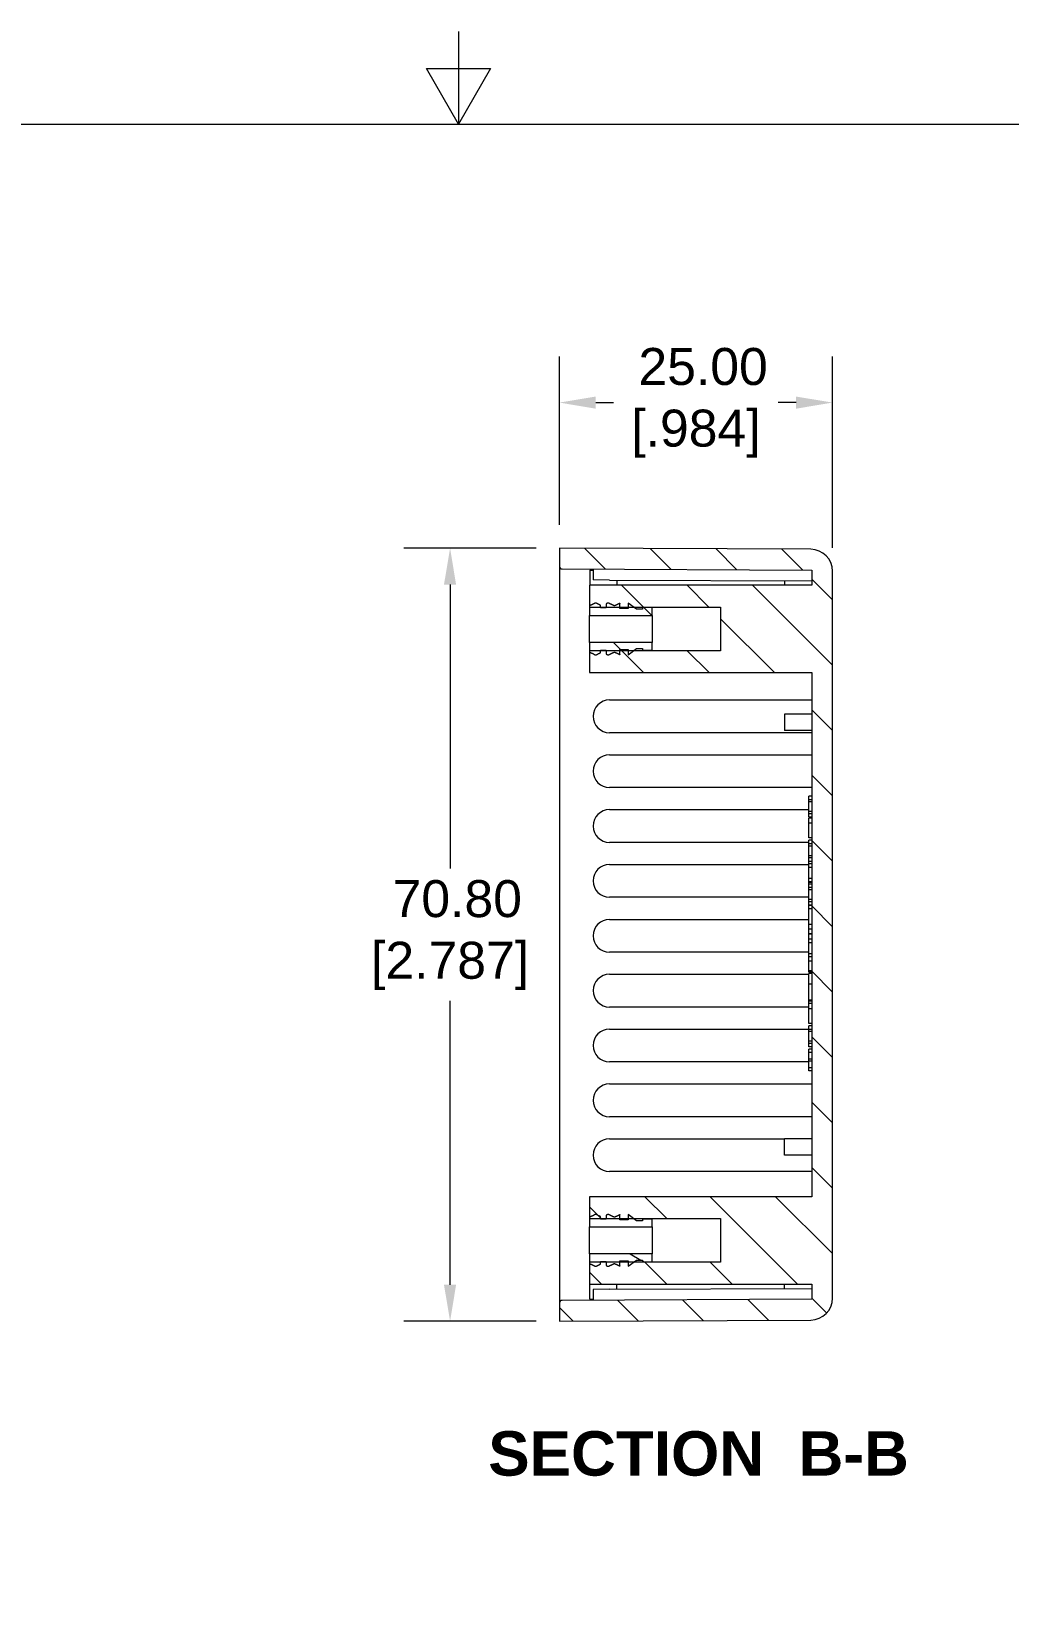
# Model space of a CAD drawing. Header units: millimetres. Extents: x 17 to 728, y 8 to 567.
# Drawn here: x 333.5 to 422.9, y 422.5 to 567.3 of the extents above; entities that cross this region are included whole.
import ezdxf

# ---------------------------------------------------------------- set-up
doc = ezdxf.new("R2010")
doc.units = ezdxf.units.MM
doc.header["$LTSCALE"] = 1.333333
for name, color, linetype, lineweight in [('Dimension (ANSI)', 7, 'Continuous', 9), ('Hatch (ANSI)', 7, 'Continuous', 9), ('Sketch Geometry (ANSI)', 7, 'Continuous', 9), ('Symbol (ANSI)', 7, 'Continuous', 9), ('Visible (ANSI)', 7, 'Continuous', 18)]:
    doc.layers.add(name, color=color, linetype=linetype, lineweight=lineweight)
doc.styles.add('Label Text (ANSI)', font='ARIALBD.TTF')
doc.styles.add('Note Text (ANSI)', font='ARIAL.TTF')
doc.dimstyles.new('Default - mm (ANSI)', dxfattribs={"dimscale": 1.333333, "dimtxt": 2.54, "dimasz": 2.5, "dimexe": 3.175, "dimexo": 1.6002, "dimgap": 0.8, "dimtad": 0, "dimtih": 1, "dimtoh": 1, "dimrnd": 1e-08, "dimzin": 4, "dimdsep": 46, "dimtxsty": 'Note Text (ANSI)', "dimcen": 0.09, "dimdle": 10, "dimclrd": 256, "dimclre": 256, "dimclrt": 256, "dimadec": 1, "dimazin": 0, "dimtfac": 1.2, "dimtofl": 0, "dimtmove": 0, "dimatfit": 3, "dimfxl": 0, "dimtolj": 1, "dimtzin": 0, "dimlwd": -1, "dimlwe": -1, "dimarcsym": 0})
pattern_1 = [(315, (0, 0), (2.99342, 2.99342), [])]

# ---------------------------------------------------------------- blocks, each defined once
blk = doc.blocks.new('*D9')
at = {"layer": 'Defpoints', "color": 0}
for p in [(381.76, 533.29), (381.76, 519.95), (406.76, 517.85)]:
    blk.add_point(p, dxfattribs=at)
at = {"layer": 'Dimension (ANSI)'}
for p, q in [((381.76, 522.09), (381.76, 537.52)), ((406.76, 519.99), (406.76, 537.52)), ((385.09, 533.29), (386.73, 533.29)), ((403.43, 533.29), (401.79, 533.29))]:
    blk.add_line(p, q, dxfattribs=at)
for points in [[(385.09, 533.84), (385.09, 532.73), (381.76, 533.29)], [(403.43, 533.84), (403.43, 532.73), (406.76, 533.29)]]:
    blk.add_solid(points, dxfattribs=at)
at = {"layer": 'Dimension (ANSI)', "insert": (394.26, 538.29), "char_height": 3.387, "attachment_point": 2, "style": 'Note Text (ANSI)'}
blk.add_mtext('\\A1; 25.00\\P[.984]', dxfattribs=at)
blk = doc.blocks.new('*D10')
at = {"layer": 'Defpoints', "color": 0}
for p in [(381.76, 519.95), (371.76, 449.15), (381.76, 449.15)]:
    blk.add_point(p, dxfattribs=at)
at = {"layer": 'Dimension (ANSI)'}
for p, q in [((379.63, 519.95), (367.53, 519.95)), ((371.76, 516.62), (371.76, 490.62)), ((371.76, 452.49), (371.76, 478.49)), ((379.63, 449.15), (367.53, 449.15))]:
    blk.add_line(p, q, dxfattribs=at)
for points in [[(371.2, 516.62), (372.31, 516.62), (371.76, 519.95)], [(371.2, 452.49), (372.31, 452.49), (371.76, 449.15)]]:
    blk.add_solid(points, dxfattribs=at)
at = {"layer": 'Dimension (ANSI)', "insert": (371.76, 489.55), "char_height": 3.387, "attachment_point": 2, "style": 'Note Text (ANSI)'}
blk.add_mtext('\\A1; 70.80\\P[2.787]', dxfattribs=at)
blk = doc.blocks.new('Borders Default Border')
at = {"layer": 'Sketch Geometry (ANSI)', "flags": 128}
for points in [[(279.4, 425.45), (279.4, 419.1), (277.2, 422.91), (281.6, 422.91), (279.4, 419.1)], [(19.05, 12.7), (19.05, 419.1), (539.75, 419.1), (539.75, 12.7), (19.05, 12.7)]]:
    blk.add_lwpolyline(points, dxfattribs=at)

msp = doc.modelspace()

# ---------------------------------------------------------------- hatches: boundary and pattern name
at = {"layer": 'Hatch (ANSI)'}
h = msp.add_hatch(dxfattribs=at)
h.set_pattern_fill('ANSI31', color=256, scale=33.866667, angle=-90, style=0)
h.set_pattern_definition(pattern_1)
edge = h.paths.add_edge_path()
edge.add_ellipse((404.759, 517.854), major_axis=(2, 0), ratio=1, start_angle=0, end_angle=89.75)
edge.add_line((404.768, 519.854), (381.759, 519.955))
edge.add_line((381.759, 519.955), (381.759, 518.304))
edge.add_ellipse((382.009, 518.304), major_axis=(-0.25, 0), ratio=1, start_angle=0, end_angle=89.75)
edge.add_line((382.008, 518.054), (404.859, 517.954))
edge.add_line((404.859, 517.954), (404.859, 516.555))
edge.add_line((404.859, 516.555), (384.509, 516.555))
edge.add_line((384.509, 516.555), (384.509, 514.676))
edge.add_line((384.509, 514.676), (384.509, 514.549))
edge.add_line((384.509, 514.549), (385.525, 514.549))
edge.add_line((385.525, 514.549), (386.033, 514.549))
edge.add_line((386.033, 514.549), (387.303, 514.549))
edge.add_line((387.303, 514.549), (388.065, 514.549))
edge.add_line((388.065, 514.549), (388.573, 514.549))
edge.add_line((388.573, 514.549), (396.509, 514.549))
edge.add_line((396.509, 514.549), (396.509, 510.561))
edge.add_line((396.509, 510.561), (388.573, 510.561))
edge.add_line((388.573, 510.561), (388.065, 510.561))
edge.add_line((388.065, 510.561), (387.303, 510.561))
edge.add_line((387.303, 510.561), (386.033, 510.561))
edge.add_line((386.033, 510.561), (385.525, 510.561))
edge.add_line((385.525, 510.561), (384.509, 510.561))
edge.add_line((384.509, 510.561), (384.509, 510.434))
edge.add_line((384.509, 510.434), (384.509, 508.555))
edge.add_line((384.509, 508.555), (404.859, 508.555))
edge.add_line((404.859, 508.555), (404.859, 460.555))
edge.add_line((404.859, 460.555), (384.509, 460.555))
edge.add_line((384.509, 460.555), (384.509, 458.676))
edge.add_line((384.509, 458.676), (384.509, 458.549))
edge.add_line((384.509, 458.549), (385.525, 458.549))
edge.add_line((385.525, 458.549), (386.033, 458.549))
edge.add_line((386.033, 458.549), (387.303, 458.549))
edge.add_line((387.303, 458.549), (388.065, 458.549))
edge.add_line((388.065, 458.549), (388.573, 458.549))
edge.add_line((388.573, 458.549), (396.509, 458.549))
edge.add_line((396.509, 458.549), (396.509, 454.561))
edge.add_line((396.509, 454.561), (388.573, 454.561))
edge.add_line((388.573, 454.561), (388.065, 454.561))
edge.add_line((388.065, 454.561), (387.303, 454.561))
edge.add_line((387.303, 454.561), (386.033, 454.561))
edge.add_line((386.033, 454.561), (385.525, 454.561))
edge.add_line((385.525, 454.561), (384.509, 454.561))
edge.add_line((384.509, 454.561), (384.509, 454.434))
edge.add_line((384.509, 454.434), (384.509, 452.555))
edge.add_line((384.509, 452.555), (404.859, 452.555))
edge.add_line((404.859, 452.555), (404.859, 451.156))
edge.add_line((404.859, 451.156), (382.008, 451.056))
edge.add_ellipse((382.009, 450.806), major_axis=(-0.001, 0.25), ratio=1, start_angle=0, end_angle=89.75)
edge.add_line((381.759, 450.806), (381.759, 449.155))
edge.add_line((381.759, 449.155), (404.768, 449.255))
edge.add_ellipse((404.759, 451.255), major_axis=(0.009, -2), ratio=1, start_angle=0, end_angle=89.75)
edge.add_line((406.759, 451.255), (406.759, 517.854))
h = msp.add_hatch(dxfattribs=at)
h.set_pattern_fill('ANSI31', color=256, scale=33.866667, angle=-90, style=0)
h.set_pattern_definition(pattern_1)
edge = h.paths.add_edge_path()
edge.add_spline(control_points=[(385.04, 514.93), (384.937, 514.87), (384.832, 514.815), (384.653, 514.734), (384.582, 514.704), (384.509, 514.676)], knot_values=[-0.0588987, -0.0588987, -0.0588987, -0.0588987, -0.0232466, -0.0232466, 0, 0, 0, 0], degree=3, periodic=0)
edge.add_line((384.509, 514.676), (384.509, 514.549))
edge.add_line((384.509, 514.549), (384.509, 513.787))
edge.add_line((384.509, 513.787), (390.25, 513.787))
edge.add_line((390.25, 513.787), (390.25, 514.511))
edge.add_line((390.25, 514.511), (389.361, 514.511))
edge.add_line((389.361, 514.511), (389.361, 514.358))
edge.add_line((389.361, 514.358), (388.827, 514.358))
edge.add_line((388.827, 514.358), (388.573, 514.549))
edge.add_line((388.573, 514.549), (388.065, 514.93))
edge.add_line((388.065, 514.93), (388.065, 514.549))
edge.add_line((388.065, 514.549), (388.065, 514.422))
edge.add_line((388.065, 514.422), (387.303, 514.422))
edge.add_line((387.303, 514.422), (387.303, 514.549))
edge.add_line((387.303, 514.549), (387.303, 514.911))
edge.add_spline(control_points=[(387.303, 514.911), (387.217, 514.862), (387.13, 514.817), (386.963, 514.739), (386.885, 514.706), (386.806, 514.676)], knot_values=[-0.0551203, -0.0551203, -0.0551203, -0.0551203, -0.0254495, -0.0254495, 0, 0, 0, 0], degree=3, periodic=0)
edge.add_spline(control_points=[(386.806, 514.676), (386.699, 514.717), (386.594, 514.763), (386.418, 514.849), (386.346, 514.888), (386.275, 514.93)], knot_values=[-0.0588991, -0.0588991, -0.0588991, -0.0588991, -0.0246339, -0.0246339, 0, 0, 0, 0], degree=3, periodic=0)
edge.add_line((386.275, 514.93), (386.188, 514.93))
edge.add_spline(control_points=[(386.188, 514.93), (386.137, 514.9), (386.086, 514.872), (386.033, 514.845)], knot_values=[-0.0176519, -0.0176519, -0.0176519, -0.0176519, 0, 0, 0, 0], degree=3, periodic=0)
edge.add_line((386.033, 514.845), (386.033, 514.549))
edge.add_line((386.033, 514.549), (386.033, 514.485))
edge.add_line((386.033, 514.485), (385.525, 514.485))
edge.add_line((385.525, 514.485), (385.525, 514.549))
edge.add_line((385.525, 514.549), (385.525, 514.73))
edge.add_spline(control_points=[(385.525, 514.73), (385.389, 514.788), (385.255, 514.855), (385.127, 514.93)], knot_values=[-0.0446613, -0.0446613, -0.0446613, -0.0446613, 0, 0, 0, 0], degree=3, periodic=0)
edge.add_line((385.127, 514.93), (385.04, 514.93))
edge = h.paths.add_edge_path()
edge.add_spline(control_points=[(384.509, 510.434), (384.621, 510.391), (384.731, 510.343), (384.907, 510.255), (384.974, 510.219), (385.04, 510.18)], knot_values=[-0.0588992, -0.0588992, -0.0588992, -0.0588992, -0.0229565, -0.0229565, 0, 0, 0, 0], degree=3, periodic=0)
edge.add_line((385.04, 510.18), (385.127, 510.18))
edge.add_spline(control_points=[(385.127, 510.18), (385.255, 510.255), (385.389, 510.322), (385.525, 510.38)], knot_values=[-0.0446488, -0.0446488, -0.0446488, -0.0446488, 0, 0, 0, 0], degree=3, periodic=0)
edge.add_line((385.525, 510.38), (385.525, 510.561))
edge.add_line((385.525, 510.561), (385.525, 510.624))
edge.add_line((385.525, 510.624), (386.033, 510.624))
edge.add_line((386.033, 510.624), (386.033, 510.561))
edge.add_line((386.033, 510.561), (386.033, 510.265))
edge.add_spline(control_points=[(386.033, 510.265), (386.086, 510.238), (386.137, 510.21), (386.188, 510.18)], knot_values=[-0.0176522, -0.0176522, -0.0176522, -0.0176522, 0, 0, 0, 0], degree=3, periodic=0)
edge.add_line((386.188, 510.18), (386.275, 510.18))
edge.add_spline(control_points=[(386.275, 510.18), (386.371, 510.236), (386.47, 510.288), (386.648, 510.37), (386.726, 510.403), (386.806, 510.434)], knot_values=[-0.058896, -0.058896, -0.058896, -0.058896, -0.0254495, -0.0254495, 0, 0, 0, 0], degree=3, periodic=0)
edge.add_spline(control_points=[(386.806, 510.434), (386.9, 510.397), (386.993, 510.357), (387.159, 510.278), (387.232, 510.24), (387.303, 510.199)], knot_values=[-0.0551246, -0.0551246, -0.0551246, -0.0551246, -0.0247734, -0.0247734, 0, 0, 0, 0], degree=3, periodic=0)
edge.add_line((387.303, 510.199), (387.303, 510.561))
edge.add_line((387.303, 510.561), (387.303, 510.688))
edge.add_line((387.303, 510.688), (388.065, 510.688))
edge.add_line((388.065, 510.688), (388.065, 510.561))
edge.add_line((388.065, 510.561), (388.065, 510.18))
edge.add_line((388.065, 510.18), (388.573, 510.561))
edge.add_line((388.573, 510.561), (388.827, 510.751))
edge.add_line((388.827, 510.751), (389.361, 510.751))
edge.add_line((389.361, 510.751), (389.361, 510.599))
edge.add_line((389.361, 510.599), (390.25, 510.599))
edge.add_line((390.25, 510.599), (390.25, 511.323))
edge.add_line((390.25, 511.323), (384.509, 511.323))
edge.add_line((384.509, 511.323), (384.509, 510.561))
edge.add_line((384.509, 510.561), (384.509, 510.434))
h = msp.add_hatch(dxfattribs=at)
h.set_pattern_fill('ANSI31', color=256, scale=33.866667, angle=-75, style=0)
h.set_pattern_definition([(330, (0, 0), (2.116667, 3.666174), [])])
edge = h.paths.add_edge_path()
edge.add_spline(control_points=[(385.04, 458.93), (384.937, 458.87), (384.832, 458.815), (384.653, 458.734), (384.582, 458.704), (384.509, 458.676)], knot_values=[-0.0588987, -0.0588987, -0.0588987, -0.0588987, -0.0232466, -0.0232466, 0, 0, 0, 0], degree=3, periodic=0)
edge.add_line((384.509, 458.676), (384.509, 458.549))
edge.add_line((384.509, 458.549), (384.509, 457.787))
edge.add_line((384.509, 457.787), (390.25, 457.787))
edge.add_line((390.25, 457.787), (390.25, 458.511))
edge.add_line((390.25, 458.511), (389.361, 458.511))
edge.add_line((389.361, 458.511), (389.361, 458.358))
edge.add_line((389.361, 458.358), (388.827, 458.358))
edge.add_line((388.827, 458.358), (388.573, 458.549))
edge.add_line((388.573, 458.549), (388.065, 458.93))
edge.add_line((388.065, 458.93), (388.065, 458.549))
edge.add_line((388.065, 458.549), (388.065, 458.422))
edge.add_line((388.065, 458.422), (387.303, 458.422))
edge.add_line((387.303, 458.422), (387.303, 458.549))
edge.add_line((387.303, 458.549), (387.303, 458.911))
edge.add_spline(control_points=[(387.303, 458.911), (387.217, 458.862), (387.13, 458.817), (386.963, 458.739), (386.885, 458.706), (386.806, 458.676)], knot_values=[-0.0551203, -0.0551203, -0.0551203, -0.0551203, -0.0254495, -0.0254495, 0, 0, 0, 0], degree=3, periodic=0)
edge.add_spline(control_points=[(386.806, 458.676), (386.699, 458.717), (386.594, 458.763), (386.418, 458.849), (386.346, 458.888), (386.275, 458.93)], knot_values=[-0.0588991, -0.0588991, -0.0588991, -0.0588991, -0.0246339, -0.0246339, 0, 0, 0, 0], degree=3, periodic=0)
edge.add_line((386.275, 458.93), (386.188, 458.93))
edge.add_spline(control_points=[(386.188, 458.93), (386.137, 458.9), (386.086, 458.872), (386.033, 458.845)], knot_values=[-0.0176519, -0.0176519, -0.0176519, -0.0176519, 0, 0, 0, 0], degree=3, periodic=0)
edge.add_line((386.033, 458.845), (386.033, 458.549))
edge.add_line((386.033, 458.549), (386.033, 458.485))
edge.add_line((386.033, 458.485), (385.525, 458.485))
edge.add_line((385.525, 458.485), (385.525, 458.549))
edge.add_line((385.525, 458.549), (385.525, 458.73))
edge.add_spline(control_points=[(385.525, 458.73), (385.389, 458.788), (385.255, 458.855), (385.127, 458.93)], knot_values=[-0.0446613, -0.0446613, -0.0446613, -0.0446613, 0, 0, 0, 0], degree=3, periodic=0)
edge.add_line((385.127, 458.93), (385.04, 458.93))
edge = h.paths.add_edge_path()
edge.add_spline(control_points=[(384.509, 454.434), (384.621, 454.391), (384.731, 454.343), (384.907, 454.255), (384.974, 454.219), (385.04, 454.18)], knot_values=[-0.0588992, -0.0588992, -0.0588992, -0.0588992, -0.0229565, -0.0229565, 0, 0, 0, 0], degree=3, periodic=0)
edge.add_line((385.04, 454.18), (385.127, 454.18))
edge.add_spline(control_points=[(385.127, 454.18), (385.255, 454.255), (385.389, 454.322), (385.525, 454.38)], knot_values=[-0.0446488, -0.0446488, -0.0446488, -0.0446488, 0, 0, 0, 0], degree=3, periodic=0)
edge.add_line((385.525, 454.38), (385.525, 454.561))
edge.add_line((385.525, 454.561), (385.525, 454.624))
edge.add_line((385.525, 454.624), (386.033, 454.624))
edge.add_line((386.033, 454.624), (386.033, 454.561))
edge.add_line((386.033, 454.561), (386.033, 454.265))
edge.add_spline(control_points=[(386.033, 454.265), (386.086, 454.238), (386.137, 454.21), (386.188, 454.18)], knot_values=[-0.0176522, -0.0176522, -0.0176522, -0.0176522, 0, 0, 0, 0], degree=3, periodic=0)
edge.add_line((386.188, 454.18), (386.275, 454.18))
edge.add_spline(control_points=[(386.275, 454.18), (386.371, 454.236), (386.47, 454.288), (386.648, 454.37), (386.726, 454.403), (386.806, 454.434)], knot_values=[-0.058896, -0.058896, -0.058896, -0.058896, -0.0254495, -0.0254495, 0, 0, 0, 0], degree=3, periodic=0)
edge.add_spline(control_points=[(386.806, 454.434), (386.9, 454.397), (386.993, 454.357), (387.159, 454.278), (387.232, 454.24), (387.303, 454.199)], knot_values=[-0.0551246, -0.0551246, -0.0551246, -0.0551246, -0.0247734, -0.0247734, 0, 0, 0, 0], degree=3, periodic=0)
edge.add_line((387.303, 454.199), (387.303, 454.561))
edge.add_line((387.303, 454.561), (387.303, 454.688))
edge.add_line((387.303, 454.688), (388.065, 454.688))
edge.add_line((388.065, 454.688), (388.065, 454.561))
edge.add_line((388.065, 454.561), (388.065, 454.18))
edge.add_line((388.065, 454.18), (388.573, 454.561))
edge.add_line((388.573, 454.561), (388.827, 454.751))
edge.add_line((388.827, 454.751), (389.361, 454.751))
edge.add_line((389.361, 454.751), (389.361, 454.599))
edge.add_line((389.361, 454.599), (390.25, 454.599))
edge.add_line((390.25, 454.599), (390.25, 455.323))
edge.add_line((390.25, 455.323), (384.509, 455.323))
edge.add_line((384.509, 455.323), (384.509, 454.561))
edge.add_line((384.509, 454.561), (384.509, 454.434))

# ---------------------------------------------------------------- linework, layer by layer
at = {"layer": 'Visible (ANSI)'}
for p, q in [((404.768, 519.854), (381.759, 519.955)), ((381.759, 519.955), (381.759, 518.304)), ((381.759, 518.304), (381.759, 450.806)), ((382.008, 518.054), (404.859, 517.954)), ((384.559, 517.954), (384.859, 517.954)), ((384.559, 517.954), (384.559, 516.555)), ((384.859, 518.041), (384.855, 517.041)), ((386.355, 517.035), (384.855, 517.041)), ((386.355, 517.035), (404.859, 516.954)), ((387.009, 517.032), (387.009, 516.555)), ((402.359, 516.965), (402.359, 516.555)), ((404.859, 517.954), (404.859, 516.555)), ((406.759, 451.255), (406.759, 517.854)), ((404.859, 516.555), (384.509, 516.555)), ((384.509, 516.555), (384.509, 514.549)), ((384.509, 514.676), (384.509, 513.787)), ((384.509, 514.549), (396.509, 514.549)), ((385.127, 514.93), (385.04, 514.93)), ((385.525, 514.485), (385.525, 514.73)), ((386.033, 514.485), (385.525, 514.485)), ((386.033, 514.845), (386.033, 514.485)), ((386.275, 514.93), (386.188, 514.93)), ((387.303, 514.422), (387.303, 514.911)), ((388.065, 514.422), (387.303, 514.422)), ((388.827, 514.358), (388.065, 514.93)), ((388.065, 514.93), (388.065, 514.422)), ((389.361, 514.358), (388.827, 514.358)), ((390.25, 514.511), (389.361, 514.511)), ((389.361, 514.511), (389.361, 514.358)), ((390.25, 513.787), (390.25, 514.511)), ((396.509, 514.549), (396.509, 510.561)), ((384.509, 513.787), (390.25, 513.787)), ((384.509, 511.323), (384.509, 513.787)), ((390.25, 513.787), (390.25, 511.323)), ((390.25, 511.323), (384.509, 511.323)), ((384.509, 511.323), (384.509, 510.434)), ((390.25, 510.599), (390.25, 511.323)), ((396.509, 510.561), (384.509, 510.561)), ((384.509, 510.561), (384.509, 508.555)), ((385.04, 510.18), (385.127, 510.18)), ((385.525, 510.38), (385.525, 510.624)), ((385.525, 510.624), (386.033, 510.624)), ((386.033, 510.624), (386.033, 510.265)), ((386.188, 510.18), (386.275, 510.18)), ((387.303, 510.199), (387.303, 510.688)), ((387.303, 510.688), (388.065, 510.688)), ((388.065, 510.18), (388.827, 510.751)), ((388.065, 510.688), (388.065, 510.18)), ((388.827, 510.751), (389.361, 510.751)), ((389.361, 510.751), (389.361, 510.599)), ((389.361, 510.599), (390.25, 510.599)), ((384.509, 508.555), (404.859, 508.555)), ((404.859, 508.555), (404.859, 460.555)), ((386.355, 506.055), (404.859, 506.055)), ((402.359, 504.755), (402.359, 503.255)), ((404.859, 504.755), (402.359, 504.755)), ((404.859, 503.055), (386.355, 503.055)), ((404.859, 503.255), (402.359, 503.255)), ((386.355, 501.03), (404.859, 501.03)), ((404.859, 498.03), (386.355, 498.03)), ((404.609, 496.918), (404.609, 497.24)), ((404.859, 497.24), (404.609, 497.24)), ((404.609, 496.709), (404.609, 496.918)), ((404.859, 496.918), (404.609, 496.918)), ((404.609, 495.831), (404.609, 496.709)), ((404.859, 496.709), (404.609, 496.709)), ((386.355, 496.005), (404.609, 496.005)), ((404.609, 495.622), (404.609, 495.831)), ((404.859, 495.831), (404.609, 495.831)), ((404.609, 495.313), (404.609, 495.622)), ((404.859, 495.622), (404.609, 495.622)), ((404.859, 495.313), (404.609, 495.313)), ((404.609, 494.759), (404.609, 495.229)), ((404.859, 495.229), (404.609, 495.229)), ((404.609, 493.945), (404.609, 494.759)), ((404.859, 494.759), (404.609, 494.759)), ((404.609, 493.416), (404.609, 493.945)), ((404.609, 493.005), (386.355, 493.005)), ((404.859, 493.416), (404.609, 493.416)), ((404.609, 492.875), (404.609, 493.198)), ((404.859, 493.198), (404.609, 493.198)), ((404.609, 492.666), (404.609, 492.875)), ((404.859, 492.875), (404.609, 492.875)), ((404.609, 491.788), (404.609, 492.666)), ((404.859, 492.666), (404.609, 492.666)), ((386.355, 490.98), (404.609, 490.98)), ((404.609, 491.58), (404.609, 491.788)), ((404.859, 491.788), (404.609, 491.788)), ((404.609, 491.27), (404.609, 491.58)), ((404.859, 491.58), (404.609, 491.58)), ((404.609, 491.052), (404.609, 491.27)), ((404.859, 491.27), (404.609, 491.27)), ((404.609, 490.709), (404.609, 491.052)), ((404.859, 491.052), (404.609, 491.052)), ((404.609, 489.692), (404.609, 490.709)), ((404.859, 490.709), (404.609, 490.709)), ((404.609, 489.406), (404.609, 489.692)), ((404.859, 489.692), (404.609, 489.692)), ((404.609, 489.336), (404.609, 489.406)), ((404.859, 489.406), (404.609, 489.406)), ((404.609, 487.98), (386.355, 487.98)), ((404.609, 489.188), (404.609, 489.336)), ((404.859, 489.336), (404.609, 489.336)), ((404.609, 488.866), (404.609, 489.188)), ((404.859, 489.188), (404.609, 489.188)), ((404.609, 488.657), (404.609, 488.866)), ((404.859, 488.866), (404.609, 488.866)), ((404.609, 487.779), (404.609, 488.657)), ((404.859, 488.657), (404.609, 488.657)), ((404.609, 487.571), (404.609, 487.779)), ((404.859, 487.779), (404.609, 487.779)), ((404.609, 487.261), (404.609, 487.571)), ((404.859, 487.571), (404.609, 487.571)), ((404.609, 487.224), (404.609, 487.261)), ((404.859, 487.261), (404.609, 487.261)), ((404.609, 486.918), (404.609, 487.224)), ((404.859, 487.224), (404.609, 487.224)), ((404.609, 486.508), (404.609, 486.918)), ((404.859, 486.918), (404.609, 486.918)), ((404.609, 485.768), (404.609, 486.508)), ((386.355, 485.955), (404.609, 485.955)), ((404.609, 485.479), (404.609, 485.768)), ((404.609, 485.067), (404.609, 485.479)), ((404.859, 485.479), (404.609, 485.479)), ((404.609, 484.623), (404.609, 485.067)), ((404.859, 485.067), (404.609, 485.067)), ((404.609, 484.588), (404.609, 484.623)), ((404.859, 484.623), (404.609, 484.623)), ((404.609, 484.335), (404.609, 484.588)), ((404.859, 484.588), (404.609, 484.588)), ((404.609, 484.156), (404.609, 484.335)), ((404.609, 483.813), (404.609, 484.156)), ((404.859, 484.156), (404.609, 484.156)), ((404.609, 482.795), (404.609, 483.813)), ((404.859, 483.813), (404.609, 483.813)), ((404.609, 482.955), (386.355, 482.955)), ((404.609, 482.51), (404.609, 482.795)), ((404.859, 482.795), (404.609, 482.795)), ((404.609, 482.132), (404.609, 482.51)), ((404.859, 482.51), (404.609, 482.51)), ((386.355, 480.93), (404.609, 480.93)), ((404.609, 481.241), (404.609, 482.132)), ((404.859, 482.132), (404.609, 482.132)), ((404.609, 481.119), (404.609, 481.241)), ((404.859, 481.241), (404.609, 481.241)), ((404.859, 481.119), (404.609, 481.119)), ((404.609, 480.007), (404.609, 481.012)), ((404.859, 481.012), (404.609, 481.012)), ((404.609, 478.568), (404.609, 480.007)), ((404.859, 480.007), (404.609, 480.007)), ((404.609, 477.93), (386.355, 477.93)), ((404.609, 478.45), (404.609, 478.568)), ((404.859, 478.568), (404.609, 478.568)), ((404.609, 478.236), (404.609, 478.45)), ((404.859, 478.45), (404.609, 478.45)), ((404.609, 477.767), (404.609, 478.236)), ((404.859, 478.236), (404.609, 478.236)), ((404.609, 476.952), (404.609, 477.767)), ((404.859, 477.767), (404.609, 477.767)), ((404.609, 476.423), (404.609, 476.952)), ((404.859, 476.423), (404.609, 476.423)), ((386.355, 475.905), (404.609, 475.905)), ((404.609, 475.882), (404.609, 476.205)), ((404.859, 476.205), (404.609, 476.205)), ((404.609, 475.674), (404.609, 475.882)), ((404.859, 475.882), (404.609, 475.882)), ((404.609, 474.796), (404.609, 475.674)), ((404.859, 475.674), (404.609, 475.674)), ((404.609, 474.587), (404.609, 474.796)), ((404.859, 474.796), (404.609, 474.796)), ((404.609, 474.278), (404.609, 474.587)), ((404.859, 474.587), (404.609, 474.587)), ((404.859, 474.278), (404.609, 474.278)), ((404.609, 473.754), (404.609, 474.059)), ((404.859, 474.059), (404.609, 474.059)), ((404.609, 473.154), (404.609, 473.754)), ((404.859, 473.754), (404.609, 473.754)), ((404.609, 472.905), (386.355, 472.905)), ((404.609, 472.967), (404.609, 473.154)), ((404.859, 473.154), (404.609, 473.154)), ((404.609, 472.373), (404.609, 472.967)), ((404.859, 472.967), (404.609, 472.967)), ((404.609, 472.088), (404.609, 472.373)), ((404.859, 472.373), (404.609, 472.373)), ((404.859, 472.088), (404.609, 472.088)), ((386.355, 470.88), (404.859, 470.88)), ((404.859, 467.88), (386.355, 467.88)), ((386.355, 465.855), (402.359, 465.855)), ((404.859, 465.855), (402.359, 465.855)), ((402.359, 464.355), (402.359, 465.855)), ((404.859, 464.355), (402.359, 464.355)), ((404.859, 462.855), (386.355, 462.855)), ((404.859, 460.555), (384.509, 460.555)), ((384.509, 460.555), (384.509, 458.549)), ((384.509, 458.676), (384.509, 457.787)), ((384.509, 458.549), (396.509, 458.549)), ((384.509, 457.787), (390.25, 457.787)), ((384.509, 455.323), (384.509, 457.787)), ((385.127, 458.93), (385.04, 458.93)), ((385.525, 458.485), (385.525, 458.73)), ((386.033, 458.485), (385.525, 458.485)), ((386.033, 458.845), (386.033, 458.485)), ((386.275, 458.93), (386.188, 458.93)), ((387.303, 458.422), (387.303, 458.911)), ((388.065, 458.422), (387.303, 458.422)), ((388.827, 458.358), (388.065, 458.93)), ((388.065, 458.93), (388.065, 458.422)), ((389.361, 458.358), (388.827, 458.358)), ((390.25, 458.511), (389.361, 458.511)), ((389.361, 458.511), (389.361, 458.358)), ((390.25, 457.787), (390.25, 458.511)), ((390.25, 457.787), (390.25, 455.323)), ((396.509, 458.549), (396.509, 454.561)), ((390.25, 455.323), (384.509, 455.323)), ((384.509, 455.323), (384.509, 454.434)), ((385.525, 454.38), (385.525, 454.624)), ((385.525, 454.624), (386.033, 454.624)), ((386.033, 454.624), (386.033, 454.265)), ((387.303, 454.199), (387.303, 454.688)), ((387.303, 454.688), (388.065, 454.688)), ((388.065, 454.18), (388.827, 454.751)), ((388.065, 454.688), (388.065, 454.18)), ((388.827, 454.751), (389.361, 454.751)), ((389.361, 454.751), (389.361, 454.599)), ((390.25, 454.599), (390.25, 455.323)), ((396.509, 454.561), (384.509, 454.561)), ((384.509, 454.561), (384.509, 452.555)), ((385.04, 454.18), (385.127, 454.18)), ((386.188, 454.18), (386.275, 454.18)), ((389.361, 454.599), (390.25, 454.599)), ((384.509, 452.555), (404.859, 452.555)), ((384.559, 451.156), (384.559, 452.555)), ((386.355, 452.075), (384.855, 452.068)), ((384.855, 452.068), (384.859, 451.068)), ((386.355, 452.075), (404.859, 452.156)), ((387.009, 452.078), (387.009, 452.555)), ((402.359, 452.145), (402.359, 452.555)), ((404.859, 452.555), (404.859, 451.156)), ((381.759, 450.806), (381.759, 449.155)), ((404.859, 451.156), (382.008, 451.056)), ((384.559, 451.156), (384.859, 451.156)), ((381.759, 449.155), (404.768, 449.255))]:
    msp.add_line(p, q, dxfattribs=at)
at = {"layer": 'Visible (ANSI)', "flags": 128}
for points in [[(385.04, 514.93), (385.019, 514.917), (384.997, 514.905), (384.976, 514.893), (384.954, 514.881), (384.933, 514.87), (384.911, 514.858), (384.89, 514.847), (384.868, 514.836), (384.846, 514.824), (384.824, 514.814), (384.802, 514.803), (384.78, 514.792), (384.758, 514.782), (384.735, 514.771), (384.713, 514.761), (384.691, 514.751), (384.668, 514.741), (384.646, 514.731), (384.623, 514.722), (384.601, 514.712), (384.578, 514.703), (384.555, 514.694), (384.532, 514.685), (384.509, 514.676)], [(385.525, 514.73), (385.508, 514.737), (385.491, 514.744), (385.474, 514.752), (385.457, 514.76), (385.44, 514.767), (385.424, 514.775), (385.407, 514.783), (385.39, 514.791), (385.373, 514.799), (385.356, 514.807), (385.34, 514.815), (385.323, 514.823), (385.306, 514.832), (385.29, 514.84), (385.273, 514.849), (385.257, 514.857), (385.241, 514.866), (385.224, 514.875), (385.208, 514.884), (385.192, 514.893), (385.175, 514.902), (385.159, 514.911), (385.143, 514.92), (385.127, 514.93)], [(386.188, 514.93), (386.182, 514.926), (386.175, 514.922), (386.169, 514.919), (386.163, 514.915), (386.156, 514.911), (386.15, 514.908), (386.143, 514.904), (386.137, 514.9), (386.131, 514.897), (386.124, 514.893), (386.118, 514.89), (386.111, 514.886), (386.105, 514.883), (386.098, 514.879), (386.092, 514.876), (386.085, 514.872), (386.079, 514.869), (386.072, 514.865), (386.066, 514.862), (386.059, 514.858), (386.053, 514.855), (386.046, 514.851), (386.04, 514.848), (386.033, 514.845)], [(386.806, 514.676), (386.783, 514.685), (386.76, 514.694), (386.737, 514.703), (386.714, 514.712), (386.692, 514.722), (386.669, 514.731), (386.647, 514.741), (386.624, 514.751), (386.602, 514.761), (386.58, 514.771), (386.557, 514.782), (386.535, 514.792), (386.513, 514.803), (386.491, 514.814), (386.469, 514.824), (386.447, 514.836), (386.425, 514.847), (386.404, 514.858), (386.382, 514.87), (386.36, 514.881), (386.339, 514.893), (386.318, 514.905), (386.296, 514.917), (386.275, 514.93)], [(387.303, 514.911), (387.283, 514.9), (387.263, 514.888), (387.243, 514.877), (387.223, 514.866), (387.203, 514.856), (387.182, 514.845), (387.162, 514.835), (387.141, 514.824), (387.121, 514.814), (387.1, 514.804), (387.08, 514.794), (387.059, 514.784), (387.038, 514.774), (387.017, 514.765), (386.996, 514.755), (386.975, 514.746), (386.954, 514.737), (386.933, 514.728), (386.912, 514.719), (386.891, 514.71), (386.87, 514.701), (386.848, 514.693), (386.827, 514.684), (386.806, 514.676)], [(384.509, 510.434), (384.532, 510.425), (384.555, 510.416), (384.578, 510.407), (384.6, 510.397), (384.623, 510.388), (384.646, 510.378), (384.668, 510.369), (384.691, 510.359), (384.713, 510.349), (384.735, 510.338), (384.758, 510.328), (384.78, 510.318), (384.802, 510.307), (384.824, 510.296), (384.846, 510.285), (384.868, 510.274), (384.89, 510.263), (384.911, 510.252), (384.933, 510.24), (384.954, 510.228), (384.976, 510.216), (384.997, 510.204), (385.019, 510.192), (385.04, 510.18)], [(385.127, 510.18), (385.143, 510.189), (385.159, 510.199), (385.175, 510.208), (385.192, 510.217), (385.208, 510.226), (385.224, 510.235), (385.241, 510.244), (385.257, 510.252), (385.273, 510.261), (385.29, 510.269), (385.306, 510.278), (385.323, 510.286), (385.34, 510.295), (385.356, 510.303), (385.373, 510.311), (385.39, 510.319), (385.407, 510.327), (385.424, 510.335), (385.44, 510.342), (385.457, 510.35), (385.474, 510.358), (385.491, 510.365), (385.508, 510.373), (385.525, 510.38)], [(386.033, 510.265), (386.04, 510.262), (386.046, 510.258), (386.053, 510.255), (386.059, 510.251), (386.066, 510.248), (386.072, 510.245), (386.079, 510.241), (386.085, 510.238), (386.092, 510.234), (386.098, 510.231), (386.105, 510.227), (386.111, 510.224), (386.118, 510.22), (386.124, 510.216), (386.131, 510.213), (386.137, 510.209), (386.143, 510.206), (386.15, 510.202), (386.156, 510.198), (386.163, 510.195), (386.169, 510.191), (386.175, 510.187), (386.182, 510.184), (386.188, 510.18)], [(386.275, 510.18), (386.296, 510.192), (386.318, 510.204), (386.339, 510.216), (386.36, 510.228), (386.382, 510.24), (386.404, 510.252), (386.425, 510.263), (386.447, 510.274), (386.469, 510.285), (386.491, 510.296), (386.513, 510.307), (386.535, 510.318), (386.557, 510.328), (386.58, 510.338), (386.602, 510.349), (386.624, 510.359), (386.647, 510.369), (386.669, 510.378), (386.692, 510.388), (386.714, 510.397), (386.737, 510.407), (386.76, 510.416), (386.783, 510.425), (386.806, 510.434)], [(386.806, 510.434), (386.827, 510.426), (386.848, 510.417), (386.87, 510.409), (386.891, 510.4), (386.912, 510.391), (386.933, 510.382), (386.954, 510.373), (386.975, 510.364), (386.996, 510.354), (387.017, 510.345), (387.038, 510.335), (387.059, 510.326), (387.08, 510.316), (387.1, 510.306), (387.121, 510.296), (387.141, 510.285), (387.162, 510.275), (387.182, 510.265), (387.203, 510.254), (387.223, 510.243), (387.243, 510.232), (387.263, 510.221), (387.283, 510.21), (387.303, 510.199)], [(385.04, 458.93), (385.019, 458.917), (384.997, 458.905), (384.976, 458.893), (384.954, 458.881), (384.933, 458.87), (384.911, 458.858), (384.89, 458.847), (384.868, 458.836), (384.846, 458.824), (384.824, 458.814), (384.802, 458.803), (384.78, 458.792), (384.758, 458.782), (384.735, 458.771), (384.713, 458.761), (384.691, 458.751), (384.668, 458.741), (384.646, 458.731), (384.623, 458.722), (384.601, 458.712), (384.578, 458.703), (384.555, 458.694), (384.532, 458.685), (384.509, 458.676)], [(385.525, 458.73), (385.508, 458.737), (385.491, 458.744), (385.474, 458.752), (385.457, 458.76), (385.44, 458.767), (385.424, 458.775), (385.407, 458.783), (385.39, 458.791), (385.373, 458.799), (385.356, 458.807), (385.34, 458.815), (385.323, 458.823), (385.306, 458.832), (385.29, 458.84), (385.273, 458.849), (385.257, 458.857), (385.241, 458.866), (385.224, 458.875), (385.208, 458.884), (385.192, 458.893), (385.175, 458.902), (385.159, 458.911), (385.143, 458.92), (385.127, 458.93)], [(386.188, 458.93), (386.182, 458.926), (386.175, 458.922), (386.169, 458.919), (386.163, 458.915), (386.156, 458.911), (386.15, 458.908), (386.143, 458.904), (386.137, 458.9), (386.131, 458.897), (386.124, 458.893), (386.118, 458.89), (386.111, 458.886), (386.105, 458.883), (386.098, 458.879), (386.092, 458.876), (386.085, 458.872), (386.079, 458.869), (386.072, 458.865), (386.066, 458.862), (386.059, 458.858), (386.053, 458.855), (386.046, 458.851), (386.04, 458.848), (386.033, 458.845)], [(386.806, 458.676), (386.783, 458.685), (386.76, 458.694), (386.737, 458.703), (386.714, 458.712), (386.692, 458.722), (386.669, 458.731), (386.647, 458.741), (386.624, 458.751), (386.602, 458.761), (386.58, 458.771), (386.557, 458.782), (386.535, 458.792), (386.513, 458.803), (386.491, 458.814), (386.469, 458.824), (386.447, 458.836), (386.425, 458.847), (386.404, 458.858), (386.382, 458.87), (386.36, 458.881), (386.339, 458.893), (386.318, 458.905), (386.296, 458.917), (386.275, 458.93)], [(387.303, 458.911), (387.283, 458.9), (387.263, 458.888), (387.243, 458.877), (387.223, 458.866), (387.203, 458.856), (387.182, 458.845), (387.162, 458.835), (387.141, 458.824), (387.121, 458.814), (387.1, 458.804), (387.08, 458.794), (387.059, 458.784), (387.038, 458.774), (387.017, 458.765), (386.996, 458.755), (386.975, 458.746), (386.954, 458.737), (386.933, 458.728), (386.912, 458.719), (386.891, 458.71), (386.87, 458.701), (386.848, 458.693), (386.827, 458.684), (386.806, 458.676)], [(384.509, 454.434), (384.532, 454.425), (384.555, 454.416), (384.578, 454.407), (384.6, 454.397), (384.623, 454.388), (384.646, 454.378), (384.668, 454.369), (384.691, 454.359), (384.713, 454.349), (384.735, 454.338), (384.758, 454.328), (384.78, 454.318), (384.802, 454.307), (384.824, 454.296), (384.846, 454.285), (384.868, 454.274), (384.89, 454.263), (384.911, 454.252), (384.933, 454.24), (384.954, 454.228), (384.976, 454.216), (384.997, 454.204), (385.019, 454.192), (385.04, 454.18)], [(385.127, 454.18), (385.143, 454.189), (385.159, 454.199), (385.175, 454.208), (385.192, 454.217), (385.208, 454.226), (385.224, 454.235), (385.241, 454.244), (385.257, 454.252), (385.273, 454.261), (385.29, 454.269), (385.306, 454.278), (385.323, 454.286), (385.34, 454.295), (385.356, 454.303), (385.373, 454.311), (385.39, 454.319), (385.407, 454.327), (385.424, 454.335), (385.44, 454.342), (385.457, 454.35), (385.474, 454.358), (385.491, 454.365), (385.508, 454.373), (385.525, 454.38)], [(386.033, 454.265), (386.04, 454.262), (386.046, 454.258), (386.053, 454.255), (386.059, 454.251), (386.066, 454.248), (386.072, 454.245), (386.079, 454.241), (386.085, 454.238), (386.092, 454.234), (386.098, 454.231), (386.105, 454.227), (386.111, 454.224), (386.118, 454.22), (386.124, 454.216), (386.131, 454.213), (386.137, 454.209), (386.143, 454.206), (386.15, 454.202), (386.156, 454.198), (386.163, 454.195), (386.169, 454.191), (386.175, 454.187), (386.182, 454.184), (386.188, 454.18)], [(386.275, 454.18), (386.296, 454.192), (386.318, 454.204), (386.339, 454.216), (386.36, 454.228), (386.382, 454.24), (386.404, 454.252), (386.425, 454.263), (386.447, 454.274), (386.469, 454.285), (386.491, 454.296), (386.513, 454.307), (386.535, 454.318), (386.557, 454.328), (386.58, 454.338), (386.602, 454.349), (386.624, 454.359), (386.647, 454.369), (386.669, 454.378), (386.692, 454.388), (386.714, 454.397), (386.737, 454.407), (386.76, 454.416), (386.783, 454.425), (386.806, 454.434)], [(386.806, 454.434), (386.827, 454.426), (386.848, 454.417), (386.87, 454.409), (386.891, 454.4), (386.912, 454.391), (386.933, 454.382), (386.954, 454.373), (386.975, 454.364), (386.996, 454.354), (387.017, 454.345), (387.038, 454.335), (387.059, 454.326), (387.08, 454.316), (387.1, 454.306), (387.121, 454.296), (387.141, 454.285), (387.162, 454.275), (387.182, 454.265), (387.203, 454.254), (387.223, 454.243), (387.243, 454.232), (387.263, 454.221), (387.283, 454.21), (387.303, 454.199)]]:
    msp.add_lwpolyline(points, dxfattribs=at)
at = {"layer": 'Visible (ANSI)'}
for centre, radius, start, end in [((404.759, 517.854), 2, 0, 89.75), ((382.009, 518.304), 0.25, 180, 269.75), ((382.009, 450.806), 0.25, 90.25, 180), ((404.759, 451.255), 2, 270.25, 0)]:
    msp.add_arc(centre, radius, start, end, dxfattribs=at)
for centre in [(386.355, 504.555), (386.355, 499.53), (386.355, 494.505), (386.355, 489.48), (386.355, 484.455), (386.355, 479.43), (386.355, 474.405), (386.355, 469.38), (386.355, 464.355)]:
    msp.add_ellipse(centre, major_axis=(0, -1.5), ratio=0.9999905, start_param=3.1415927, end_param=6.2831853, dxfattribs=at)

# ---------------------------------------------------------------- block references
at = {"xscale": 1.333333333333333, "yscale": 1.333333333333333, "zscale": 1.333333333333333}
msp.add_blockref('Borders Default Border', (0, 0), dxfattribs=at)

# ---------------------------------------------------------------- texts
at = {"layer": 'Symbol (ANSI)', "insert": (375.251, 434.949), "char_height": 4.06667, "attachment_point": 7, "style": 'Label Text (ANSI)'}
msp.add_mtext('SECTION  B-B', dxfattribs=at)

# ---------------------------------------------------------------- dimensions: what is measured, and where the dimension line sits
at = {"layer": 'Dimension (ANSI)'}
for base, p1, p2, angle, text, override, picture, middle in [((381.759, 533.288), (406.759, 517.854), (381.759, 519.955), 0, ' <>\\X[.984]', {"dimtih": 0, "dimtoh": 0, "dimdec": 2, "dimpost": '\\X', "dimtp": 0, "dimtm": 0, "dimtdec": 2, "dimatfit": 1, "dimtvp": -0.25}, '*D9', (394.259, 533.288)), ((371.759, 449.155), (381.759, 519.955), (381.759, 449.155), 90, ' <>\\X[2.787]', {"dimdec": 2, "dimpost": '\\X', "dimtp": 0, "dimtm": 0, "dimtdec": 2, "dimatfit": 1, "dimtvp": -0.25}, '*D10', (371.759, 484.555))]:
    dim = msp.add_linear_dim(base=base, p1=p1, p2=p2, angle=angle, text=text, dimstyle='Default - mm (ANSI)', override=override, dxfattribs=at)
    dim.commit()
    dim.dimension.update_dxf_attribs({"geometry": picture, "text_midpoint": middle, "dimtype": 160})

doc.saveas('drawing.dxf')
